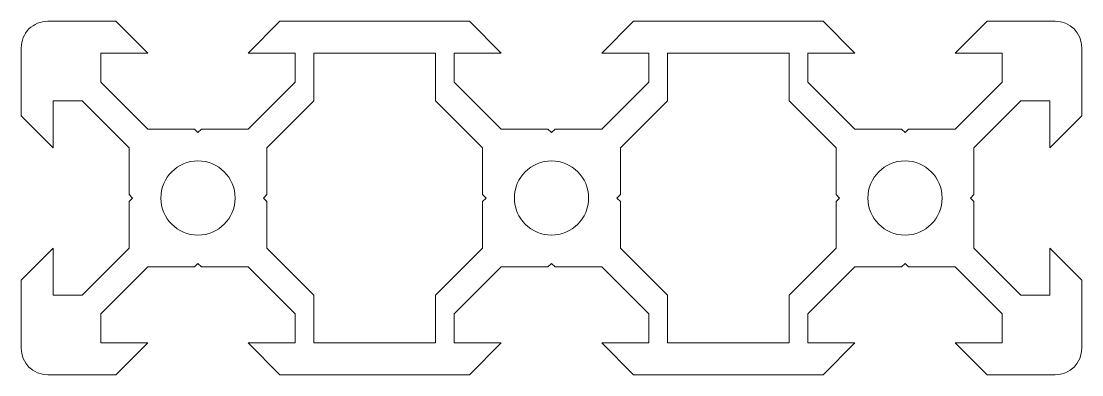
# Model space of a CAD drawing. Extents: x -10 to 50, y -10 to 10.
import ezdxf

# ---------------------------------------------------------------- set-up
doc = ezdxf.new("R2010")
doc.units = 0
doc.layers.get('0').update_dxf_attribs({"linetype": 'CONTINUOUS', "lineweight": 5, "true_color": 0xffffff})

# ---------------------------------------------------------------- blocks, each defined once
blk = doc.blocks.new('block 3')
at = {"color": 7, "true_color": 0xffffff}
for p, q in [((-64.385, -2.191), (-60.525, -2.191)), ((-60.525, -2.191), (-58.725, -3.991)), ((-51.245, -2.191), (-53.045, -3.991)), ((-44.385, -2.191), (-51.245, -2.191)), ((-44.385, -2.191), (-40.525, -2.191)), ((-40.525, -2.191), (-38.725, -3.991)), ((-31.245, -2.191), (-33.045, -3.991)), ((-24.385, -2.191), (-31.245, -2.191)), ((-24.385, -2.191), (-20.525, -2.191)), ((-20.525, -2.191), (-18.725, -3.991)), ((-11.245, -2.191), (-13.045, -3.991)), ((-7.385, -2.191), (-11.245, -2.191)), ((-65.885, -3.691), (-65.885, -7.551)), ((-61.385, -3.991), (-61.385, -5.631)), ((-58.725, -3.991), (-61.385, -3.991)), ((-53.045, -3.991), (-50.386, -3.991)), ((-50.386, -3.991), (-50.386, -5.631)), ((-41.385, -3.991), (-41.385, -5.631)), ((-38.725, -3.991), (-41.385, -3.991)), ((-33.045, -3.991), (-30.386, -3.991)), ((-30.386, -3.991), (-30.386, -5.631)), ((-21.385, -3.991), (-21.385, -5.631)), ((-18.725, -3.991), (-21.385, -3.991)), ((-13.045, -3.991), (-10.386, -3.991)), ((-10.386, -3.991), (-10.386, -5.631)), ((-5.885, -3.691), (-5.885, -7.551)), ((-61.385, -5.631), (-58.725, -8.29)), ((-50.386, -5.631), (-53.045, -8.29)), ((-41.385, -5.631), (-38.725, -8.29)), ((-30.386, -5.631), (-33.045, -8.29)), ((-21.385, -5.631), (-18.725, -8.29)), ((-10.386, -5.631), (-13.045, -8.29)), ((-64.085, -6.692), (-64.085, -9.351)), ((-64.085, -6.692), (-62.445, -6.692)), ((-62.445, -6.692), (-59.786, -9.351)), ((-49.325, -6.692), (-51.985, -9.351)), ((-42.445, -6.692), (-39.786, -9.351)), ((-29.325, -6.692), (-31.985, -9.351)), ((-22.445, -6.692), (-19.786, -9.351)), ((-9.325, -6.692), (-11.985, -9.351)), ((-7.685, -6.692), (-9.325, -6.692)), ((-7.685, -6.692), (-7.685, -9.351)), ((-65.885, -7.551), (-64.085, -9.351)), ((-5.885, -7.551), (-7.685, -9.351)), ((-56.085, -8.29), (-58.725, -8.29)), ((-56.085, -8.29), (-55.885, -8.49)), ((-55.685, -8.29), (-55.885, -8.49)), ((-55.685, -8.29), (-53.045, -8.29)), ((-36.085, -8.29), (-38.725, -8.29)), ((-36.085, -8.29), (-35.885, -8.49)), ((-35.685, -8.29), (-35.885, -8.49)), ((-35.685, -8.29), (-33.045, -8.29)), ((-16.085, -8.29), (-18.725, -8.29)), ((-16.085, -8.29), (-15.885, -8.49)), ((-15.685, -8.29), (-15.885, -8.49)), ((-15.685, -8.29), (-13.045, -8.29)), ((-59.786, -9.351), (-59.786, -11.991)), ((-51.985, -9.351), (-51.985, -11.991)), ((-39.786, -9.351), (-39.786, -11.991)), ((-31.985, -9.351), (-31.985, -11.991)), ((-19.786, -9.351), (-19.786, -11.991)), ((-11.985, -9.351), (-11.985, -11.991)), ((-59.786, -11.991), (-59.586, -12.191)), ((-51.985, -11.991), (-52.185, -12.191)), ((-39.786, -11.991), (-39.586, -12.191)), ((-31.985, -11.991), (-32.185, -12.191)), ((-19.786, -11.991), (-19.586, -12.191)), ((-11.985, -11.991), (-12.185, -12.191)), ((-59.786, -12.391), (-59.586, -12.191)), ((-59.786, -15.031), (-59.786, -12.391)), ((-51.985, -12.391), (-52.185, -12.191)), ((-51.985, -15.031), (-51.985, -12.391)), ((-39.786, -12.391), (-39.586, -12.191)), ((-39.786, -15.031), (-39.786, -12.391)), ((-31.985, -12.391), (-32.185, -12.191)), ((-31.985, -15.031), (-31.985, -12.391)), ((-19.786, -12.391), (-19.586, -12.191)), ((-19.786, -15.031), (-19.786, -12.391)), ((-11.985, -12.391), (-12.185, -12.191)), ((-11.985, -15.031), (-11.985, -12.391)), ((-65.885, -16.831), (-64.085, -15.031)), ((-64.085, -17.69), (-64.085, -15.031)), ((-62.445, -17.69), (-59.786, -15.031)), ((-49.325, -17.69), (-51.985, -15.031)), ((-42.445, -17.69), (-39.786, -15.031)), ((-29.325, -17.69), (-31.985, -15.031)), ((-22.445, -17.69), (-19.786, -15.031)), ((-9.325, -17.69), (-11.985, -15.031)), ((-5.885, -16.831), (-7.685, -15.031)), ((-7.685, -17.69), (-7.685, -15.031)), ((-61.385, -18.751), (-58.725, -16.092)), ((-56.085, -16.092), (-58.725, -16.092)), ((-56.085, -16.092), (-55.885, -15.892)), ((-55.685, -16.092), (-55.885, -15.892)), ((-55.685, -16.092), (-53.045, -16.092)), ((-50.386, -18.751), (-53.045, -16.092)), ((-41.385, -18.751), (-38.725, -16.092)), ((-36.085, -16.092), (-38.725, -16.092)), ((-36.085, -16.092), (-35.885, -15.892)), ((-35.685, -16.092), (-35.885, -15.892)), ((-35.685, -16.092), (-33.045, -16.092)), ((-30.386, -18.751), (-33.045, -16.092)), ((-21.385, -18.751), (-18.725, -16.092)), ((-16.085, -16.092), (-18.725, -16.092)), ((-16.085, -16.092), (-15.885, -15.892)), ((-15.685, -16.092), (-15.885, -15.892)), ((-15.685, -16.092), (-13.045, -16.092)), ((-10.386, -18.751), (-13.045, -16.092)), ((-65.885, -20.691), (-65.885, -16.831)), ((-5.885, -20.691), (-5.885, -16.831)), ((-64.085, -17.69), (-62.445, -17.69)), ((-7.685, -17.69), (-9.325, -17.69)), ((-61.385, -20.391), (-61.385, -18.751)), ((-50.386, -20.391), (-50.386, -18.751)), ((-41.385, -20.391), (-41.385, -18.751)), ((-30.386, -20.391), (-30.386, -18.751)), ((-21.385, -20.391), (-21.385, -18.751)), ((-10.386, -20.391), (-10.386, -18.751)), ((-58.725, -20.391), (-61.385, -20.391)), ((-60.525, -22.191), (-58.725, -20.391)), ((-53.045, -20.391), (-50.386, -20.391)), ((-51.245, -22.191), (-53.045, -20.391)), ((-38.725, -20.391), (-41.385, -20.391)), ((-40.525, -22.191), (-38.725, -20.391)), ((-33.045, -20.391), (-30.386, -20.391)), ((-31.245, -22.191), (-33.045, -20.391)), ((-18.725, -20.391), (-21.385, -20.391)), ((-20.525, -22.191), (-18.725, -20.391)), ((-13.045, -20.391), (-10.386, -20.391)), ((-11.245, -22.191), (-13.045, -20.391)), ((-64.385, -22.191), (-60.525, -22.191)), ((-44.385, -22.191), (-51.245, -22.191)), ((-44.385, -22.191), (-40.525, -22.191)), ((-24.385, -22.191), (-31.245, -22.191)), ((-24.385, -22.191), (-20.525, -22.191)), ((-7.385, -22.191), (-11.245, -22.191))]:
    blk.add_line(p, q, dxfattribs=at)
for p, q in [((-49.325, -6.692), (-49.325, -3.991)), ((-49.325, -3.991), (-42.445, -3.991)), ((-42.445, -6.692), (-42.445, -3.991)), ((-29.325, -6.692), (-29.325, -3.991)), ((-29.325, -3.991), (-22.445, -3.991)), ((-22.445, -6.692), (-22.445, -3.991)), ((-49.325, -17.69), (-49.325, -20.391)), ((-42.445, -17.69), (-42.445, -20.391)), ((-29.325, -17.69), (-29.325, -20.391)), ((-22.445, -17.69), (-22.445, -20.391)), ((-42.445, -20.391), (-49.325, -20.391)), ((-22.445, -20.391), (-29.325, -20.391))]:
    blk.add_line(p, q)
for centre in [(-55.885, -12.191), (-35.885, -12.191), (-15.885, -12.191)]:
    blk.add_circle(centre, 2.1, dxfattribs=at)
for centre, start, end in [((-64.385, -3.691), 90, 180.00001), ((-7.385, -3.691), 0, 90), ((-64.385, -20.691), 180, 270), ((-7.385, -20.691), 270, 0)]:
    blk.add_arc(centre, 1.5, start, end, dxfattribs=at)

msp = doc.modelspace()

# ---------------------------------------------------------------- block references
msp.add_blockref('block 3', (55.885, 12.191))

doc.saveas('drawing.dxf')
